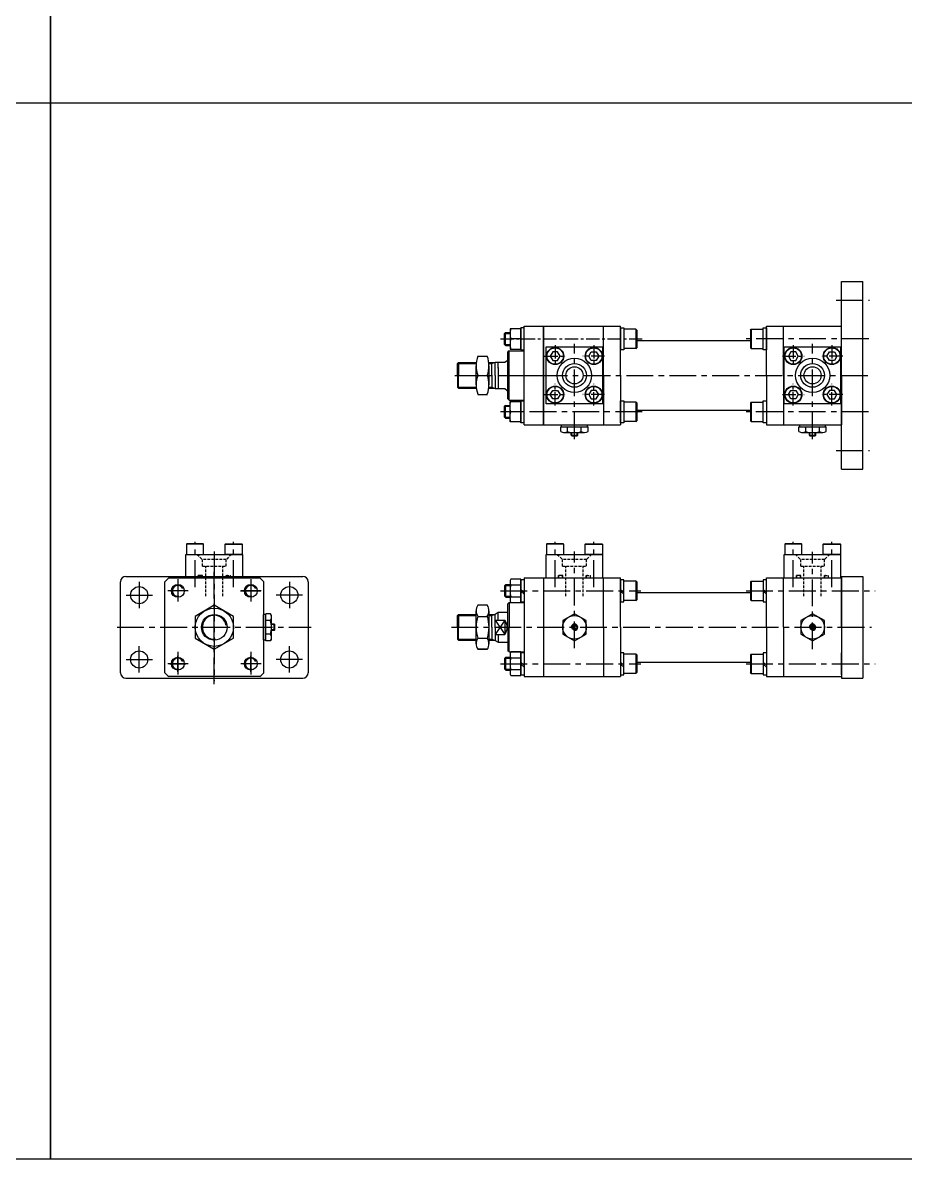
# Model space of a CAD drawing. Extents: x -819 to 9283, y 0 to 5329.
# Drawn here: x 945 to 1768, y 3208 to 4268 of the extents above; entities that cross this region are included whole.
import ezdxf

# ---------------------------------------------------------------- set-up
doc = ezdxf.new("R2010")
doc.units = 0
doc.header["$LTSCALE"] = 10
doc.header["$MEASUREMENT"] = 0
for name, pattern in [('CENTER', [2, 1.25, -0.25, 0.25, -0.25]), ('CENTERX2', [4, 2.5, -0.5, 0.5, -0.5]), ('HIDDEN', [0.375, 0.25, -0.125])]:
    doc.linetypes.add(name, pattern=pattern)
doc.layers.get('0').update_dxf_attribs({"linetype": 'CONTINUOUS'})
doc.layers.get('DEFPOINTS').update_dxf_attribs({"linetype": 'CONTINUOUS'})
for name, color, linetype in [('CEN', 1, 'CENTERX2'), ('CENTER', 1, 'CENTER'), ('DIM', 2, 'CONTINUOUS'), ('ML', 7, 'CONTINUOUS')]:
    doc.layers.add(name, color=color, linetype=linetype)

msp = doc.modelspace()

# ---------------------------------------------------------------- linework, layer by layer
for p, q in [((971, 3208.2), (971, 5328.6)), ((971, 5178.6), (971, 3208.2)), ((5585.1, 4193.4), (0, 4193.4)), ((1505.5, 3983.8), (1505.5, 3963.2)), ((1505.5, 3915.8), (1505.5, 3895.2)), ((1456.5, 3883.6), (1457, 3883.1)), ((1456.5, 3883.6), (1462.5, 3883.6)), ((1457, 3883.1), (1462, 3883.1)), ((1462.5, 3883.6), (1462, 3883.1)), ((1678.5, 3883.6), (1679, 3883.1)), ((1678.5, 3883.6), (1684.5, 3883.6)), ((1679, 3883.1), (1684, 3883.1)), ((1684.5, 3883.6), (1684, 3883.1)), ((1505.5, 3728.2), (1505.5, 3748.8)), ((1179.6, 3701.5), (1179.6, 3707.5)), ((1179.6, 3707.5), (1180.1, 3707)), ((1179.6, 3701.5), (1180.1, 3702)), ((1180.1, 3702), (1180.1, 3707)), ((1505.5, 3660.2), (1505.5, 3680.8)), ((5585.1, 3208.2), (0, 3208.2))]:
    msp.add_line(p, q)
at = {"color": 7, "linetype": 'Continuous'}
for p, q in [((1446.8, 3887.1), (1446.8, 3891.5)), ((1446.8, 3891.5), (1459.5, 3891.5)), ((1447.5, 3893.5), (1471.5, 3893.5)), ((1447.5, 3891.5), (1447.5, 3893.5)), ((1453.1, 3887.1), (1453.1, 3891.5)), ((1459.5, 3891.5), (1472.2, 3891.5)), ((1465.8, 3887.1), (1465.8, 3891.5)), ((1471.5, 3891.5), (1471.5, 3893.5)), ((1472.2, 3887.1), (1472.2, 3891.5)), ((1668.8, 3887.1), (1668.8, 3891.5)), ((1668.8, 3891.5), (1681.5, 3891.5)), ((1669.5, 3893.5), (1693.5, 3893.5)), ((1669.5, 3891.5), (1669.5, 3893.5)), ((1675.1, 3887.1), (1675.1, 3891.5)), ((1681.5, 3891.5), (1694.2, 3891.5)), ((1687.8, 3887.1), (1687.8, 3891.5)), ((1693.5, 3891.5), (1693.5, 3893.5)), ((1694.2, 3887.1), (1694.2, 3891.5)), ((1450, 3886.1), (1469, 3886.1)), ((1457, 3883.1), (1457, 3886.1)), ((1462, 3883.1), (1462, 3886.1)), ((1672, 3886.1), (1691, 3886.1)), ((1679, 3883.1), (1679, 3886.1)), ((1684, 3883.1), (1684, 3886.1)), ((1169.7, 3692.5), (1169.7, 3716.5)), ((1171.7, 3716.5), (1169.7, 3716.5)), ((1176.1, 3717.2), (1171.7, 3717.2)), ((1171.7, 3704.5), (1171.7, 3717.2)), ((1176.1, 3710.8), (1171.7, 3710.8)), ((1177.1, 3695), (1177.1, 3714)), ((1171.7, 3691.8), (1171.7, 3704.5)), ((1180.1, 3707), (1177.1, 3707)), ((1180.1, 3702), (1177.1, 3702)), ((1171.7, 3692.5), (1169.7, 3692.5)), ((1176.1, 3698.1), (1171.7, 3698.1)), ((1176.1, 3691.8), (1171.7, 3691.8))]:
    msp.add_line(p, q, dxfattribs=at)
at = {"color": 3}
for p, q in [((1456.5, 3883.6), (1456.5, 3886.1)), ((1462.5, 3883.6), (1462.5, 3886.1)), ((1678.5, 3883.6), (1678.5, 3886.1)), ((1684.5, 3883.6), (1684.5, 3886.1)), ((1179.6, 3707.5), (1177.1, 3707.5)), ((1179.6, 3701.5), (1177.1, 3701.5))]:
    msp.add_line(p, q, dxfattribs=at)
at = {"color": 7, "linetype": 'Continuous'}
for points in [[(1448.5, 3698.1), (1459.5, 3691.8), (1470.5, 3698.1), (1470.5, 3710.8), (1459.5, 3717.2), (1448.5, 3710.8)], [(1670.5, 3698.1), (1681.5, 3691.8), (1692.5, 3698.1), (1692.5, 3710.8), (1681.5, 3717.2), (1670.5, 3710.8)], [(1458.6, 3706), (1457.8, 3704.5), (1458.6, 3703), (1460.4, 3703), (1461.2, 3704.5), (1460.4, 3706)], [(1680.6, 3706), (1679.8, 3704.5), (1680.6, 3703), (1682.4, 3703), (1683.2, 3704.5), (1682.4, 3706)]]:
    msp.add_lwpolyline(points, close=True, dxfattribs=at)
for centre, radius in [((1459.5, 3704.5), 11), ((1681.5, 3704.5), 11), ((1459.5, 3704.5), 2.5), ((1681.5, 3704.5), 2.5)]:
    msp.add_circle(centre, radius, dxfattribs=at)
for centre, radius, start, end in [((1450, 3891.8), 5.62, 235.6158, 270), ((1450, 3891.8), 5.62, 235.6158, 304.3842), ((1459.5, 3907.1), 21, 252.412, 270), ((1459.5, 3907.1), 21, 270, 287.588), ((1469, 3891.8), 5.62, 235.6158, 304.3842), ((1672, 3891.8), 5.62, 235.6158, 270), ((1672, 3891.8), 5.62, 235.6158, 304.3842), ((1681.5, 3907.1), 21, 252.412, 270), ((1681.5, 3907.1), 21, 270, 287.588), ((1691, 3891.8), 5.62, 235.6158, 304.3842), ((1171.5, 3714), 5.62, 325.6158, 34.3842), ((1156.1, 3704.5), 21, 0, 17.588), ((1156.1, 3704.5), 21, 342.412, 0), ((1171.5, 3695), 5.62, 325.6158, 34.3842), ((1171.5, 3695), 5.62, 325.6158, 0)]:
    msp.add_arc(centre, radius, start, end, dxfattribs=at)
at = {"layer": 'CEN'}
for p, q in [((1703.5, 4009.5), (1734.5, 4009.5)), ((1459.5, 3880), (1459.5, 3969)), ((1734, 3973.5), (1619.5, 3973.5)), ((1681.5, 3880), (1681.5, 3969)), ((1348, 3939.5), (1737.1, 3939.5)), ((1407.5, 3939.5), (1436.5, 3939.5)), ((1522.6, 3905.5), (1390.4, 3905.5)), ((1733.7, 3905.5), (1619.5, 3905.5)), ((1703.5, 3869.5), (1734.5, 3869.5)), ((1105.7, 3742), (1105.7, 3784.1)), ((1123.7, 3775.1), (1123.7, 3654.2)), ((1141.7, 3742), (1141.7, 3784.1)), ((1441.5, 3742), (1441.5, 3784.1)), ((1459.5, 3684.9), (1459.5, 3775.3)), ((1477.5, 3742), (1477.5, 3784.1)), ((1663.5, 3742), (1663.5, 3784.1)), ((1681.5, 3684.1), (1681.5, 3775)), ((1699.5, 3742), (1699.5, 3784.1)), ((1123.7, 3651.3), (1123.7, 3757.7)), ((1053.7, 3746.8), (1053.7, 3722.2)), ((1089.7, 3749.5), (1089.7, 3728.4)), ((1157.7, 3749.5), (1157.7, 3728.4)), ((1157.7, 3749.5), (1157.7, 3728.4)), ((1193.7, 3746.8), (1193.7, 3722.2)), ((1041.4, 3734.5), (1066, 3734.5)), ((1099.3, 3738.5), (1080.5, 3738.5)), ((1148.2, 3738.5), (1167, 3738.5)), ((1167.3, 3738.5), (1148.5, 3738.5)), ((1206, 3734.5), (1181.4, 3734.5)), ((1390.5, 3738.5), (1521.5, 3738.5)), ((1619.5, 3738.5), (1739.8, 3738.5)), ((1033.1, 3704.5), (1214, 3704.5)), ((1073.4, 3704.5), (1174, 3704.5)), ((1344.8, 3704.5), (1736.5, 3704.5)), ((1053.7, 3662.2), (1053.7, 3686.8)), ((1089.7, 3681.5), (1089.7, 3660.4)), ((1157.7, 3681.5), (1157.7, 3660.4)), ((1193.7, 3662.2), (1193.7, 3686.8)), ((1041.4, 3674.5), (1066, 3674.5)), ((1099.3, 3670.5), (1080.5, 3670.5)), ((1082.2, 3670.5), (1097.2, 3670.5)), ((1089.7, 3663), (1089.7, 3678)), ((1167.3, 3670.5), (1148.5, 3670.5)), ((1165.2, 3670.5), (1150.2, 3670.5)), ((1157.7, 3663), (1157.7, 3678)), ((1206, 3674.5), (1181.4, 3674.5)), ((1390.5, 3670.5), (1521.5, 3670.5)), ((1619.5, 3670.5), (1739.8, 3670.5))]:
    msp.add_line(p, q, dxfattribs=at)
at = {"layer": 'CEN', "color": 6, "linetype": 'HIDDEN'}
for p, q in [((1097.2, 3750.5), (1097.2, 3752)), ((1150.2, 3750.5), (1150.2, 3752))]:
    msp.add_line(p, q, dxfattribs=at)
at = {"layer": 'CENTER'}
for p, q in [((1390.4, 3973.5), (1522.6, 3973.5)), ((1441.5, 3967.6), (1441.5, 3947.4)), ((1477.5, 3967.6), (1477.5, 3947.4)), ((1663.5, 3967.6), (1663.5, 3947.4)), ((1699.5, 3967.6), (1699.5, 3947.4)), ((1431.4, 3957.5), (1451.6, 3957.5)), ((1487.6, 3957.5), (1467.4, 3957.5)), ((1653.4, 3957.5), (1673.6, 3957.5)), ((1709.6, 3957.5), (1689.4, 3957.5)), ((1441.5, 3911.4), (1441.5, 3931.6)), ((1477.5, 3911.4), (1477.5, 3931.6)), ((1663.5, 3911.4), (1663.5, 3931.6)), ((1699.5, 3911.4), (1699.5, 3931.6)), ((1431.4, 3921.5), (1451.6, 3921.5)), ((1487.6, 3921.5), (1467.4, 3921.5)), ((1653.4, 3921.5), (1673.6, 3921.5)), ((1709.6, 3921.5), (1689.4, 3921.5))]:
    msp.add_line(p, q, dxfattribs=at)
at = {"layer": 'DEFPOINTS', "color": 0, "linetype": 'ByBlock'}
for p in [(1398.5, 3727.5), (1398.5, 3681.5)]:
    msp.add_point(p, dxfattribs=at)
at = {"layer": 'DIM'}
for p, q in [((1394.4, 3978.7), (1399.4, 3978.7)), ((1394.4, 3968.4), (1399.4, 3968.4)), ((1350.5, 3950.5), (1367.9, 3950.5)), ((1379.8, 3950.5), (1382.5, 3950.5)), ((1382.5, 3950.5), (1384.5, 3951.5)), ((1350.5, 3928.5), (1367.9, 3928.5)), ((1379.8, 3928.5), (1382.5, 3928.5)), ((1382.5, 3928.5), (1384.5, 3927.5)), ((1394.4, 3910.7), (1399.4, 3910.7)), ((1394.4, 3900.4), (1399.4, 3900.4)), ((1394.5, 3743.6), (1399.5, 3743.6)), ((1394.5, 3733.4), (1399.5, 3733.4)), ((1350.5, 3715.5), (1367.9, 3715.5)), ((1379.9, 3715.5), (1382.5, 3715.5)), ((1382.5, 3715.5), (1384.5, 3716.5)), ((1394.6, 3711.1), (1385.5, 3697.9)), ((1385.5, 3711.1), (1394.6, 3697.9)), ((1350.5, 3693.5), (1367.9, 3693.5)), ((1379.9, 3693.5), (1382.5, 3693.5)), ((1382.5, 3693.5), (1384.5, 3692.5)), ((1394.5, 3675.6), (1399.5, 3675.6)), ((1394.5, 3665.4), (1399.5, 3665.4))]:
    msp.add_line(p, q, dxfattribs=at)
for centre, radius, start, end in [((1089.7, 3738.5), 5.13, 25.5752, 281.265), ((1157.7, 3738.5), 5.13, 25.5752, 281.265), ((1123.7, 3704.5), 11.2, 8.6555, 275.3378), ((1459.5, 3704.5), 3, 270, 180), ((1681.5, 3704.5), 3, 270, 180), ((1089.7, 3670.5), 5.13, 25.5752, 281.265), ((1157.7, 3670.5), 5.13, 25.5752, 281.265)]:
    msp.add_arc(centre, radius, start, end, dxfattribs=at)
at = {"layer": 'ML'}
for p, q in [((1708.5, 3852), (1708.5, 4027)), ((1708.5, 4027), (1728.5, 4027)), ((1728.5, 3852), (1728.5, 4027)), ((1395.3, 3979.5), (1394.4, 3978.7)), ((1394.4, 3968.4), (1394.4, 3978.7)), ((1395.3, 3967.5), (1395.3, 3979.5)), ((1395.3, 3979.5), (1399.4, 3979.5)), ((1409.5, 3963.2), (1409.5, 3983.8)), ((1409.5, 3983.8), (1409.5, 3963.2)), ((1412.5, 3983.8), (1409.5, 3983.8)), ((1412.5, 3985.5), (1502.5, 3985.5)), ((1412.5, 3893.5), (1412.5, 3985.5)), ((1430.5, 3985.5), (1430.5, 3893.5)), ((1430.5, 3985.5), (1430.5, 3893.5)), ((1430.5, 3893.5), (1430.5, 3985.5)), ((1486.5, 3939.5), (1486.5, 3985.5)), ((1502.5, 3939.5), (1502.5, 3985.5)), ((1502.5, 3939.5), (1502.5, 3985.5)), ((1502.5, 3983.8), (1502.5, 3963.2)), ((1502.5, 3963.2), (1502.5, 3983.8)), ((1502.5, 3983.8), (1505.5, 3983.8)), ((1516.8, 3982.5), (1505.5, 3982.5)), ((1516.8, 3982.5), (1516.8, 3964.5)), ((1517.5, 3981.8), (1516.8, 3982.5)), ((1517.5, 3981.8), (1517.5, 3965.2)), ((1623.5, 3981.8), (1624.2, 3982.5)), ((1623.5, 3981.8), (1623.5, 3965.2)), ((1624.2, 3982.5), (1635.5, 3982.5)), ((1624.2, 3982.5), (1624.2, 3964.5)), ((1635.5, 3963.2), (1635.5, 3983.8)), ((1635.5, 3983.8), (1638.5, 3983.8)), ((1638.5, 3939.5), (1638.5, 3985.5)), ((1638.5, 3985.5), (1708.5, 3985.5)), ((1638.5, 3983.8), (1638.5, 3963.2)), ((1654.5, 3939.5), (1654.5, 3985.5)), ((1708.5, 3939.5), (1708.5, 3985.5)), ((1708.5, 3963.2), (1708.5, 3983.8)), ((1394.4, 3968.4), (1395.3, 3967.5)), ((1395.3, 3967.5), (1399.4, 3967.5)), ((1409.5, 3973.5), (1400.3, 3973.5)), ((1433, 3966), (1486, 3966)), ((1433, 3913), (1433, 3966)), ((1433, 3913), (1433, 3966)), ((1486, 3966), (1486, 3913)), ((1486, 3913), (1486, 3966)), ((1516.8, 3964.5), (1517.5, 3965.2)), ((1517.5, 3972), (1623.5, 3972)), ((1624.2, 3964.5), (1623.5, 3965.2)), ((1655, 3966), (1708, 3966)), ((1655, 3913), (1655, 3966)), ((1708, 3913), (1708, 3966)), ((1708, 3966), (1708, 3913)), ((1369.5, 3957.3), (1378.3, 3957.3)), ((1398.5, 3962.5), (1397.5, 3961.5)), ((1397.5, 3917.5), (1397.5, 3961.5)), ((1398.5, 3916.5), (1398.5, 3962.5)), ((1398.5, 3962.5), (1412.5, 3962.5)), ((1409.5, 3963.2), (1412.5, 3963.2)), ((1505.5, 3963.2), (1502.5, 3963.2)), ((1516.8, 3964.5), (1505.5, 3964.5)), ((1624.2, 3964.5), (1635.5, 3964.5)), ((1638.5, 3963.2), (1635.5, 3963.2)), ((1351.5, 3951.5), (1350.5, 3950.5)), ((1350.5, 3939.5), (1350.5, 3950.5)), ((1351.5, 3951.5), (1368.1, 3951.5)), ((1351.5, 3951.5), (1351.5, 3939.5)), ((1367.9, 3930.7), (1367.9, 3948.4)), ((1379.7, 3951.5), (1385.5, 3951.5)), ((1379.9, 3930.7), (1379.9, 3948.4)), ((1379.9, 3930.7), (1379.9, 3948.4)), ((1382.5, 3939.5), (1382.5, 3951.5)), ((1385.5, 3939.5), (1385.5, 3951.8)), ((1385.5, 3951.8), (1394.6, 3951.8)), ((1388.5, 3946.1), (1388.5, 3951.8)), ((1388.5, 3946.9), (1388.5, 3927.3)), ((1394.6, 3951.8), (1396.8, 3953.5)), ((1396.8, 3953.5), (1397.5, 3953.5)), ((1350.5, 3939.5), (1350.5, 3928.5)), ((1351.5, 3927.5), (1351.5, 3939.5)), ((1369.5, 3939.5), (1378.3, 3939.5)), ((1369.5, 3939.5), (1378.3, 3939.5)), ((1382.5, 3939.5), (1382.5, 3927.5)), ((1385.5, 3939.5), (1385.5, 3927.3)), ((1486.5, 3939.5), (1486.5, 3893.5)), ((1502.5, 3939.5), (1502.5, 3893.5)), ((1502.5, 3939.5), (1502.5, 3893.5)), ((1638.5, 3939.5), (1638.5, 3893.5)), ((1654.5, 3939.5), (1654.5, 3893.5)), ((1708.5, 3939.5), (1708.5, 3893.5)), ((1351.5, 3927.5), (1350.5, 3928.5)), ((1351.5, 3927.5), (1368.1, 3927.5)), ((1379.7, 3927.5), (1385.5, 3927.5)), ((1385.5, 3927.3), (1394.6, 3927.3)), ((1394.6, 3927.3), (1396.8, 3925.5)), ((1396.8, 3925.5), (1397.5, 3925.5)), ((1369.5, 3921.8), (1378.3, 3921.8)), ((1398.5, 3916.5), (1397.5, 3917.5)), ((1398.5, 3916.5), (1412.5, 3916.5)), ((1409.5, 3915.8), (1409.5, 3895.2)), ((1409.5, 3895.2), (1409.5, 3915.8)), ((1409.5, 3915.8), (1412.5, 3915.8)), ((1486, 3913), (1433, 3913)), ((1502.5, 3915.8), (1502.5, 3895.2)), ((1502.5, 3895.2), (1502.5, 3915.8)), ((1502.5, 3915.8), (1505.5, 3915.8)), ((1516.8, 3914.5), (1505.5, 3914.5)), ((1516.8, 3914.5), (1516.8, 3896.5)), ((1517.5, 3913.8), (1516.8, 3914.5)), ((1517.5, 3913.8), (1517.5, 3897.2)), ((1623.5, 3913.8), (1624.2, 3914.5)), ((1623.5, 3913.8), (1623.5, 3897.2)), ((1624.2, 3914.5), (1635.5, 3914.5)), ((1624.2, 3914.5), (1624.2, 3896.5)), ((1635.5, 3895.2), (1635.5, 3915.8)), ((1635.5, 3915.8), (1638.5, 3915.8)), ((1638.5, 3915.8), (1638.5, 3895.2)), ((1708, 3913), (1655, 3913)), ((1708.5, 3915.8), (1708.5, 3895.2)), ((1395.3, 3911.5), (1394.4, 3910.7)), ((1394.4, 3900.4), (1394.4, 3910.7)), ((1395.3, 3899.5), (1395.3, 3911.5)), ((1395.3, 3911.5), (1399.4, 3911.5)), ((1409.5, 3905.5), (1400.3, 3905.5)), ((1517.5, 3907), (1623.5, 3907)), ((1394.4, 3900.4), (1395.3, 3899.5)), ((1395.3, 3899.5), (1399.4, 3899.5)), ((1412.5, 3895.2), (1409.5, 3895.2)), ((1412.5, 3893.5), (1502.5, 3893.5)), ((1505.5, 3895.2), (1502.5, 3895.2)), ((1516.8, 3896.5), (1505.5, 3896.5)), ((1516.8, 3896.5), (1517.5, 3897.2)), ((1624.2, 3896.5), (1623.5, 3897.2)), ((1624.2, 3896.5), (1635.5, 3896.5)), ((1638.5, 3895.2), (1635.5, 3895.2)), ((1638.5, 3893.5), (1708.5, 3893.5)), ((1708.5, 3852), (1728.5, 3852)), ((1098.1, 3782.5), (1097.7, 3781.9)), ((1113.7, 3781.9), (1097.7, 3781.9)), ((1097.7, 3781.9), (1097.7, 3772.5)), ((1113.4, 3782.5), (1098.1, 3782.5)), ((1113.7, 3781.9), (1113.4, 3782.5)), ((1113.7, 3772.5), (1113.7, 3781.9)), ((1133.7, 3781.9), (1134.1, 3782.5)), ((1133.7, 3781.9), (1149.7, 3781.9)), ((1133.7, 3772.5), (1133.7, 3781.9)), ((1134.1, 3782.5), (1149.4, 3782.5)), ((1149.4, 3782.5), (1149.7, 3781.9)), ((1149.7, 3781.9), (1149.7, 3772.5)), ((1433.8, 3782.5), (1433.5, 3781.9)), ((1433.5, 3781.9), (1433.5, 3772.5)), ((1449.5, 3781.9), (1433.5, 3781.9)), ((1449.1, 3782.5), (1433.8, 3782.5)), ((1449.5, 3781.9), (1449.1, 3782.5)), ((1449.5, 3772.5), (1449.5, 3781.9)), ((1469.5, 3781.9), (1469.8, 3782.5)), ((1469.5, 3772.5), (1469.5, 3781.9)), ((1469.5, 3781.9), (1485.5, 3781.9)), ((1469.8, 3782.5), (1485.1, 3782.5)), ((1485.1, 3782.5), (1485.5, 3781.9)), ((1485.5, 3781.9), (1485.5, 3772.5)), ((1655.8, 3782.5), (1655.5, 3781.9)), ((1671.5, 3781.9), (1655.5, 3781.9)), ((1655.5, 3781.9), (1655.5, 3772.5)), ((1671.1, 3782.5), (1655.8, 3782.5)), ((1671.5, 3781.9), (1671.1, 3782.5)), ((1671.5, 3772.5), (1671.5, 3781.9)), ((1691.5, 3781.9), (1691.8, 3782.5)), ((1691.5, 3781.9), (1707.5, 3781.9)), ((1691.5, 3772.5), (1691.5, 3781.9)), ((1691.8, 3782.5), (1707.1, 3782.5)), ((1707.1, 3782.5), (1707.5, 3781.9)), ((1707.5, 3781.9), (1707.5, 3772.5)), ((1097.2, 3772.5), (1150.2, 3772.5)), ((1097.2, 3752), (1097.2, 3772.5)), ((1149.7, 3772.5), (1133.7, 3772.5)), ((1150.2, 3752), (1150.2, 3772.5)), ((1433, 3772.5), (1486, 3772.5)), ((1433, 3750.5), (1433, 3772.5)), ((1485.5, 3772.5), (1469.5, 3772.5)), ((1486, 3750.5), (1486, 3772.5)), ((1655, 3772.5), (1708, 3772.5)), ((1655, 3750.5), (1655, 3772.5)), ((1707.5, 3772.5), (1691.5, 3772.5)), ((1708, 3750.5), (1708, 3772.5)), ((1036.2, 3662), (1036.2, 3747)), ((1041.2, 3752), (1206.2, 3752)), ((1077.7, 3662.1), (1077.7, 3746.9)), ((1081.3, 3750.5), (1166.1, 3750.5)), ((1169.7, 3746.9), (1169.7, 3662.1)), ((1211.2, 3747), (1211.2, 3662)), ((1395.4, 3744.5), (1394.5, 3743.6)), ((1394.5, 3733.4), (1394.5, 3743.6)), ((1395.4, 3744.5), (1399.5, 3744.5)), ((1395.4, 3732.5), (1395.4, 3744.5)), ((1399.5, 3746.7), (1399.5, 3730.3)), ((1409.5, 3749.5), (1400.3, 3749.5)), ((1400.3, 3744), (1409.5, 3744)), ((1409.5, 3727.5), (1409.5, 3749.5)), ((1412.5, 3748.8), (1409.5, 3748.8)), ((1409.5, 3748.8), (1409.5, 3728.2)), ((1412.5, 3750.5), (1502.5, 3750.5)), ((1412.5, 3750.5), (1412.5, 3658.5)), ((1430.5, 3750.5), (1430.5, 3658.5)), ((1430.5, 3750.5), (1430.5, 3658.5)), ((1430.5, 3750.5), (1430.5, 3658.5)), ((1486.5, 3704.5), (1486.5, 3750.5)), ((1502.5, 3704.5), (1502.5, 3750.5)), ((1502.5, 3704.5), (1502.5, 3750.5)), ((1505.5, 3748.8), (1502.5, 3748.8)), ((1502.5, 3748.8), (1502.5, 3728.2)), ((1516.8, 3747.5), (1505.5, 3747.5)), ((1516.8, 3747.5), (1516.8, 3729.5)), ((1517.5, 3746.8), (1516.8, 3747.5)), ((1517.5, 3746.8), (1517.5, 3730.2)), ((1623.5, 3746.8), (1624.2, 3747.5)), ((1623.5, 3746.8), (1623.5, 3730.2)), ((1624.2, 3747.5), (1635.5, 3747.5)), ((1624.2, 3747.5), (1624.2, 3729.5)), ((1638.5, 3748.8), (1635.5, 3748.8)), ((1635.5, 3748.8), (1635.5, 3728.2)), ((1638.5, 3750.5), (1708.5, 3750.5)), ((1638.5, 3704.5), (1638.5, 3750.5)), ((1654.5, 3704.5), (1654.5, 3750.5)), ((1708.5, 3752), (1708.5, 3657)), ((1708.5, 3752), (1728.5, 3752)), ((1708.5, 3704.5), (1708.5, 3750.5)), ((1708.5, 3728.2), (1708.5, 3748.8)), ((1728.5, 3752), (1728.5, 3657)), ((1394.5, 3733.4), (1395.4, 3732.5)), ((1395.4, 3732.5), (1399.5, 3732.5)), ((1400.3, 3733), (1409.5, 3733)), ((1409.5, 3739.9), (1412.5, 3737.2)), ((1409.5, 3738.2), (1412.5, 3735.4)), ((1502.5, 3739.9), (1505.5, 3737.2)), ((1502.5, 3738.2), (1505.5, 3735.4)), ((1517.5, 3737), (1623.5, 3737)), ((1635.5, 3739.9), (1638.5, 3737.2)), ((1635.5, 3738.2), (1638.5, 3735.4)), ((1378.3, 3725), (1369.5, 3725)), ((1398.5, 3727.5), (1397.5, 3726.5)), ((1397.5, 3704.5), (1397.5, 3726.5)), ((1398.5, 3727.5), (1412.5, 3727.5)), ((1398.5, 3727.5), (1398.5, 3704.5)), ((1400.3, 3727.5), (1409.5, 3727.5)), ((1409.5, 3728.2), (1412.5, 3728.2)), ((1502.5, 3728.2), (1505.5, 3728.2)), ((1516.8, 3729.5), (1505.5, 3729.5)), ((1516.8, 3729.5), (1517.5, 3730.2)), ((1624.2, 3729.5), (1623.5, 3730.2)), ((1624.2, 3729.5), (1635.5, 3729.5)), ((1635.5, 3728.2), (1638.5, 3728.2)), ((1351.5, 3716.5), (1350.5, 3715.5)), ((1350.5, 3704.5), (1350.5, 3715.5)), ((1351.5, 3716.5), (1367.9, 3716.5)), ((1351.5, 3716.5), (1351.5, 3704.5)), ((1367.9, 3689.1), (1367.9, 3719.9)), ((1369.5, 3714.7), (1378.3, 3714.7)), ((1379.9, 3689.1), (1379.9, 3719.9)), ((1379.9, 3716.5), (1385.5, 3716.5)), ((1382.5, 3704.5), (1382.5, 3716.5)), ((1385.5, 3716.8), (1388.5, 3718.5)), ((1385.5, 3704.5), (1385.5, 3716.8)), ((1385.5, 3711.1), (1394.6, 3711.1)), ((1388.5, 3718.5), (1397.5, 3718.5)), ((1388.5, 3711.1), (1388.5, 3718.5)), ((1394.6, 3711.1), (1394.6, 3697.9)), ((1350.5, 3704.5), (1350.5, 3693.5)), ((1351.5, 3692.5), (1351.5, 3704.5)), ((1382.5, 3704.5), (1382.5, 3692.5)), ((1385.5, 3704.5), (1385.5, 3692.2)), ((1397.5, 3704.5), (1397.5, 3682.5)), ((1398.5, 3681.5), (1398.5, 3704.5)), ((1486.5, 3704.5), (1486.5, 3658.5)), ((1502.5, 3704.5), (1502.5, 3658.5)), ((1502.5, 3704.5), (1502.5, 3658.5)), ((1638.5, 3704.5), (1638.5, 3658.5)), ((1654.5, 3704.5), (1654.5, 3658.5)), ((1708.5, 3704.5), (1708.5, 3658.5)), ((1351.5, 3692.5), (1350.5, 3693.5)), ((1351.5, 3692.5), (1367.9, 3692.5)), ((1369.5, 3694.2), (1378.3, 3694.2)), ((1379.9, 3692.5), (1385.5, 3692.5)), ((1385.5, 3697.9), (1394.6, 3697.9)), ((1385.5, 3692.2), (1388.5, 3690.5)), ((1388.5, 3697.9), (1388.5, 3690.5)), ((1388.5, 3690.5), (1397.5, 3690.5)), ((1369.5, 3684), (1378.3, 3684)), ((1378.3, 3684), (1369.5, 3684)), ((1398.5, 3681.5), (1397.5, 3682.5)), ((1398.5, 3681.5), (1412.5, 3681.5)), ((1409.5, 3681.5), (1400.3, 3681.5)), ((1409.5, 3659.5), (1409.5, 3681.5)), ((1409.5, 3680.8), (1409.5, 3660.2)), ((1412.5, 3680.8), (1409.5, 3680.8)), ((1505.5, 3680.8), (1502.5, 3680.8)), ((1502.5, 3680.8), (1502.5, 3660.2)), ((1516.8, 3679.5), (1505.5, 3679.5)), ((1516.8, 3679.5), (1516.8, 3661.5)), ((1517.5, 3678.8), (1516.8, 3679.5)), ((1623.5, 3678.8), (1624.2, 3679.5)), ((1624.2, 3679.5), (1624.2, 3661.5)), ((1624.2, 3679.5), (1635.5, 3679.5)), ((1638.5, 3680.8), (1635.5, 3680.8)), ((1635.5, 3680.8), (1635.5, 3660.2)), ((1708.5, 3660.2), (1708.5, 3680.8)), ((1395.4, 3676.5), (1394.5, 3675.6)), ((1394.5, 3665.4), (1394.5, 3675.6)), ((1395.4, 3664.5), (1395.4, 3676.5)), ((1395.4, 3676.5), (1399.5, 3676.5)), ((1399.5, 3678.7), (1399.5, 3662.3)), ((1400.3, 3676), (1409.5, 3676)), ((1409.5, 3671.9), (1412.5, 3669.2)), ((1409.5, 3670.2), (1412.5, 3667.4)), ((1502.5, 3671.9), (1505.5, 3669.2)), ((1502.5, 3670.2), (1505.5, 3667.4)), ((1517.5, 3678.8), (1517.5, 3662.2)), ((1517.5, 3672), (1623.5, 3672)), ((1623.5, 3678.8), (1623.5, 3662.2)), ((1635.5, 3671.9), (1638.5, 3669.2)), ((1635.5, 3670.2), (1638.5, 3667.4)), ((1166.1, 3658.5), (1081.3, 3658.5)), ((1394.5, 3665.4), (1395.4, 3664.5)), ((1395.4, 3664.5), (1399.5, 3664.5)), ((1400.3, 3665), (1409.5, 3665)), ((1400.3, 3659.5), (1409.5, 3659.5)), ((1409.5, 3660.2), (1412.5, 3660.2)), ((1412.5, 3658.5), (1502.5, 3658.5)), ((1502.5, 3660.2), (1505.5, 3660.2)), ((1516.8, 3661.5), (1505.5, 3661.5)), ((1516.8, 3661.5), (1517.5, 3662.2)), ((1624.2, 3661.5), (1623.5, 3662.2)), ((1624.2, 3661.5), (1635.5, 3661.5)), ((1635.5, 3660.2), (1638.5, 3660.2)), ((1638.5, 3658.5), (1708.5, 3658.5)), ((1041.2, 3657), (1206.2, 3657)), ((1708.5, 3657), (1728.5, 3657))]:
    msp.add_line(p, q, dxfattribs=at)
at = {"layer": 'ML', "color": 2, "linetype": 'HIDDEN'}
for p, q in [((1107.7, 3772.5), (1112.6, 3767.6)), ((1134.8, 3767.6), (1112.6, 3767.6)), ((1112.6, 3761.5), (1112.6, 3767.6)), ((1112.6, 3761.5), (1112.6, 3767.6)), ((1139.7, 3772.5), (1134.8, 3767.6)), ((1134.8, 3761.5), (1134.8, 3767.6)), ((1443.5, 3772.5), (1448.4, 3767.6)), ((1470.6, 3767.6), (1448.4, 3767.6)), ((1448.4, 3761.5), (1448.4, 3767.6)), ((1448.4, 3761.5), (1448.4, 3767.6)), ((1475.5, 3772.5), (1470.6, 3767.6)), ((1470.6, 3761.5), (1470.6, 3767.6)), ((1665.5, 3772.5), (1670.4, 3767.6)), ((1692.6, 3767.6), (1670.4, 3767.6)), ((1670.4, 3761.5), (1670.4, 3767.6)), ((1670.4, 3761.5), (1670.4, 3767.6)), ((1697.5, 3772.5), (1692.6, 3767.6)), ((1692.6, 3761.5), (1692.6, 3767.6)), ((1112.6, 3761.5), (1134.8, 3761.5)), ((1115.7, 3733.5), (1115.7, 3761.5)), ((1131.7, 3733.5), (1131.7, 3761.5)), ((1448.4, 3761.5), (1470.6, 3761.5)), ((1451.5, 3733.5), (1451.5, 3761.5)), ((1467.5, 3733.5), (1467.5, 3761.5)), ((1670.4, 3761.5), (1692.6, 3761.5)), ((1673.5, 3733.5), (1673.5, 3761.5)), ((1689.5, 3733.5), (1689.5, 3761.5)), ((1108.7, 3750.5), (1108.7, 3752.9)), ((1112.7, 3752.9), (1108.7, 3752.9)), ((1112.7, 3750.5), (1112.7, 3752.9)), ((1134.7, 3752.9), (1138.7, 3752.9)), ((1134.7, 3750.5), (1134.7, 3752.9)), ((1138.7, 3750.5), (1138.7, 3752.9)), ((1448.5, 3752.9), (1444.5, 3752.9)), ((1444.5, 3750.5), (1444.5, 3752.9)), ((1448.5, 3750.5), (1448.5, 3752.9)), ((1470.5, 3752.9), (1474.5, 3752.9)), ((1470.5, 3750.5), (1470.5, 3752.9)), ((1474.5, 3750.5), (1474.5, 3752.9)), ((1666.5, 3750.5), (1666.5, 3752.9)), ((1670.5, 3752.9), (1666.5, 3752.9)), ((1670.5, 3750.5), (1670.5, 3752.9)), ((1692.5, 3752.9), (1696.5, 3752.9)), ((1692.5, 3750.5), (1692.5, 3752.9)), ((1696.5, 3750.5), (1696.5, 3752.9))]:
    msp.add_line(p, q, dxfattribs=at)
at = {"layer": 'ML'}
for points in [[(1409.5, 3983), (1399.5, 3983), (1399.5, 3964), (1409.5, 3964)], [(1409.5, 3896), (1399.5, 3896), (1399.5, 3915), (1409.5, 3915)], [(1123.7, 3725), (1106, 3714.7), (1106, 3694.2), (1123.7, 3684), (1141.5, 3694.2), (1141.5, 3714.7)]]:
    msp.add_lwpolyline(points, close=True, dxfattribs=at)
for points in [[(1400.3, 3983, 0.178633), (1400.3, 3973.5, 0.178633), (1400.3, 3964)], [(1400.3, 3896, -0.178633), (1400.3, 3905.5, -0.178633), (1400.3, 3915)]]:
    msp.add_lwpolyline(points, format="xyb", dxfattribs=at)
for points in [[(1439.2, 3953.5), (1443.8, 3953.5), (1446.1, 3957.5), (1443.8, 3961.5), (1439.2, 3961.5), (1436.9, 3957.5), (1439.2, 3953.5)], [(1479.8, 3953.5), (1475.2, 3953.5), (1472.9, 3957.5), (1475.2, 3961.5), (1479.8, 3961.5), (1482.1, 3957.5), (1479.8, 3953.5)], [(1661.2, 3953.5), (1665.8, 3953.5), (1668.1, 3957.5), (1665.8, 3961.5), (1661.2, 3961.5), (1658.9, 3957.5), (1661.2, 3953.5)], [(1701.8, 3953.5), (1697.2, 3953.5), (1694.9, 3957.5), (1697.2, 3961.5), (1701.8, 3961.5), (1704.1, 3957.5), (1701.8, 3953.5)], [(1439.2, 3925.5), (1443.8, 3925.5), (1446.1, 3921.5), (1443.8, 3917.5), (1439.2, 3917.5), (1436.9, 3921.5), (1439.2, 3925.5)], [(1479.8, 3925.5), (1475.2, 3925.5), (1472.9, 3921.5), (1475.2, 3917.5), (1479.8, 3917.5), (1482.1, 3921.5), (1479.8, 3925.5)], [(1661.2, 3925.5), (1665.8, 3925.5), (1668.1, 3921.5), (1665.8, 3917.5), (1661.2, 3917.5), (1658.9, 3921.5), (1661.2, 3925.5)], [(1701.8, 3925.5), (1697.2, 3925.5), (1694.9, 3921.5), (1697.2, 3917.5), (1701.8, 3917.5), (1704.1, 3921.5), (1701.8, 3925.5)]]:
    msp.add_lwpolyline(points, dxfattribs=at)
for centre, radius in [((1441.5, 3957.5), 8), ((1441.5, 3957.5), 7.65), ((1477.5, 3957.5), 8), ((1477.5, 3957.5), 7.65), ((1663.5, 3957.5), 8), ((1663.5, 3957.5), 7.65), ((1699.5, 3957.5), 8), ((1699.5, 3957.5), 7.65), ((1459.5, 3939.5), 16), ((1681.5, 3939.5), 16), ((1459.5, 3939.5), 11.1), ((1459.5, 3939.5), 8), ((1681.5, 3939.5), 11.1), ((1681.5, 3939.5), 8), ((1441.5, 3921.5), 8), ((1441.5, 3921.5), 7.65), ((1477.5, 3921.5), 8), ((1477.5, 3921.5), 7.65), ((1663.5, 3921.5), 8), ((1663.5, 3921.5), 7.65), ((1699.5, 3921.5), 8), ((1699.5, 3921.5), 7.65), ((1089.7, 3738.5), 6), ((1157.7, 3738.5), 6), ((1053.7, 3734.5), 8), ((1193.7, 3734.5), 8), ((1123.7, 3704.5), 17.8), ((1123.7, 3704.5), 12), ((1053.7, 3674.5), 8), ((1193.7, 3674.5), 8), ((1089.7, 3670.5), 6), ((1157.7, 3670.5), 6)]:
    msp.add_circle(centre, radius, dxfattribs=at)
for centre, radius, start, end in [((1393.3, 3948.4), 25.4, 159.5726, 200.4274), ((1354.4, 3948.4), 25.4, 339.5726, 20.4274), ((1393.3, 3930.7), 25.4, 159.5726, 200.4274), ((1354.4, 3930.7), 25.4, 339.5726, 20.4274), ((1041.2, 3747), 5, 90, 180), ((1123.7, 3704.5), 62.6, 132.6618, 137.3382), ((1123.7, 3704.5), 62.6, 42.6618, 47.3382), ((1206.2, 3747), 5, 0, 90), ((1404.3, 3746.7), 4.86, 145.6158, 214.3842), ((1417.6, 3738.5), 18.2, 162.412, 197.588), ((1404.3, 3730.3), 4.86, 145.6158, 214.3842), ((1376.9, 3719.9), 9.01, 145.343, 214.657), ((1370.8, 3719.9), 9.01, 325.343, 34.657), ((1401.5, 3704.5), 33.7, 162.266, 197.734), ((1346.2, 3704.5), 33.7, 342.266, 17.734), ((1385.8, 3704.5), 11, 323.0871, 36.9129), ((1376.9, 3689.1), 9.01, 145.343, 214.657), ((1370.8, 3689.1), 9.01, 325.343, 34.657), ((1404.3, 3678.7), 4.86, 145.6158, 214.3842), ((1417.6, 3670.5), 18.2, 162.412, 197.588), ((1041.2, 3662), 5, 180, 270), ((1123.7, 3704.5), 62.6, 222.6618, 227.3382), ((1123.7, 3704.5), 62.6, 312.6618, 317.3382), ((1206.2, 3662), 5, 270, 0), ((1404.3, 3662.3), 4.86, 145.6158, 214.3842)]:
    msp.add_arc(centre, radius, start, end, dxfattribs=at)
at = {"layer": 'ML', "color": 2, "linetype": 'HIDDEN'}
for centre, start, end in [((1110, 3751.7), 90, 270), ((1111.5, 3751.7), 270, 90), ((1136, 3751.7), 90, 270), ((1137.5, 3751.7), 270, 90), ((1445.7, 3751.7), 90, 270), ((1447.2, 3751.7), 270, 90), ((1471.7, 3751.7), 90, 270), ((1473.3, 3751.7), 270, 90), ((1667.7, 3751.7), 90, 270), ((1669.2, 3751.7), 270, 90), ((1693.7, 3751.7), 90, 270), ((1695.3, 3751.7), 270, 90)]:
    msp.add_arc(centre, 1.2, start, end, dxfattribs=at)

doc.saveas('drawing.dxf')
